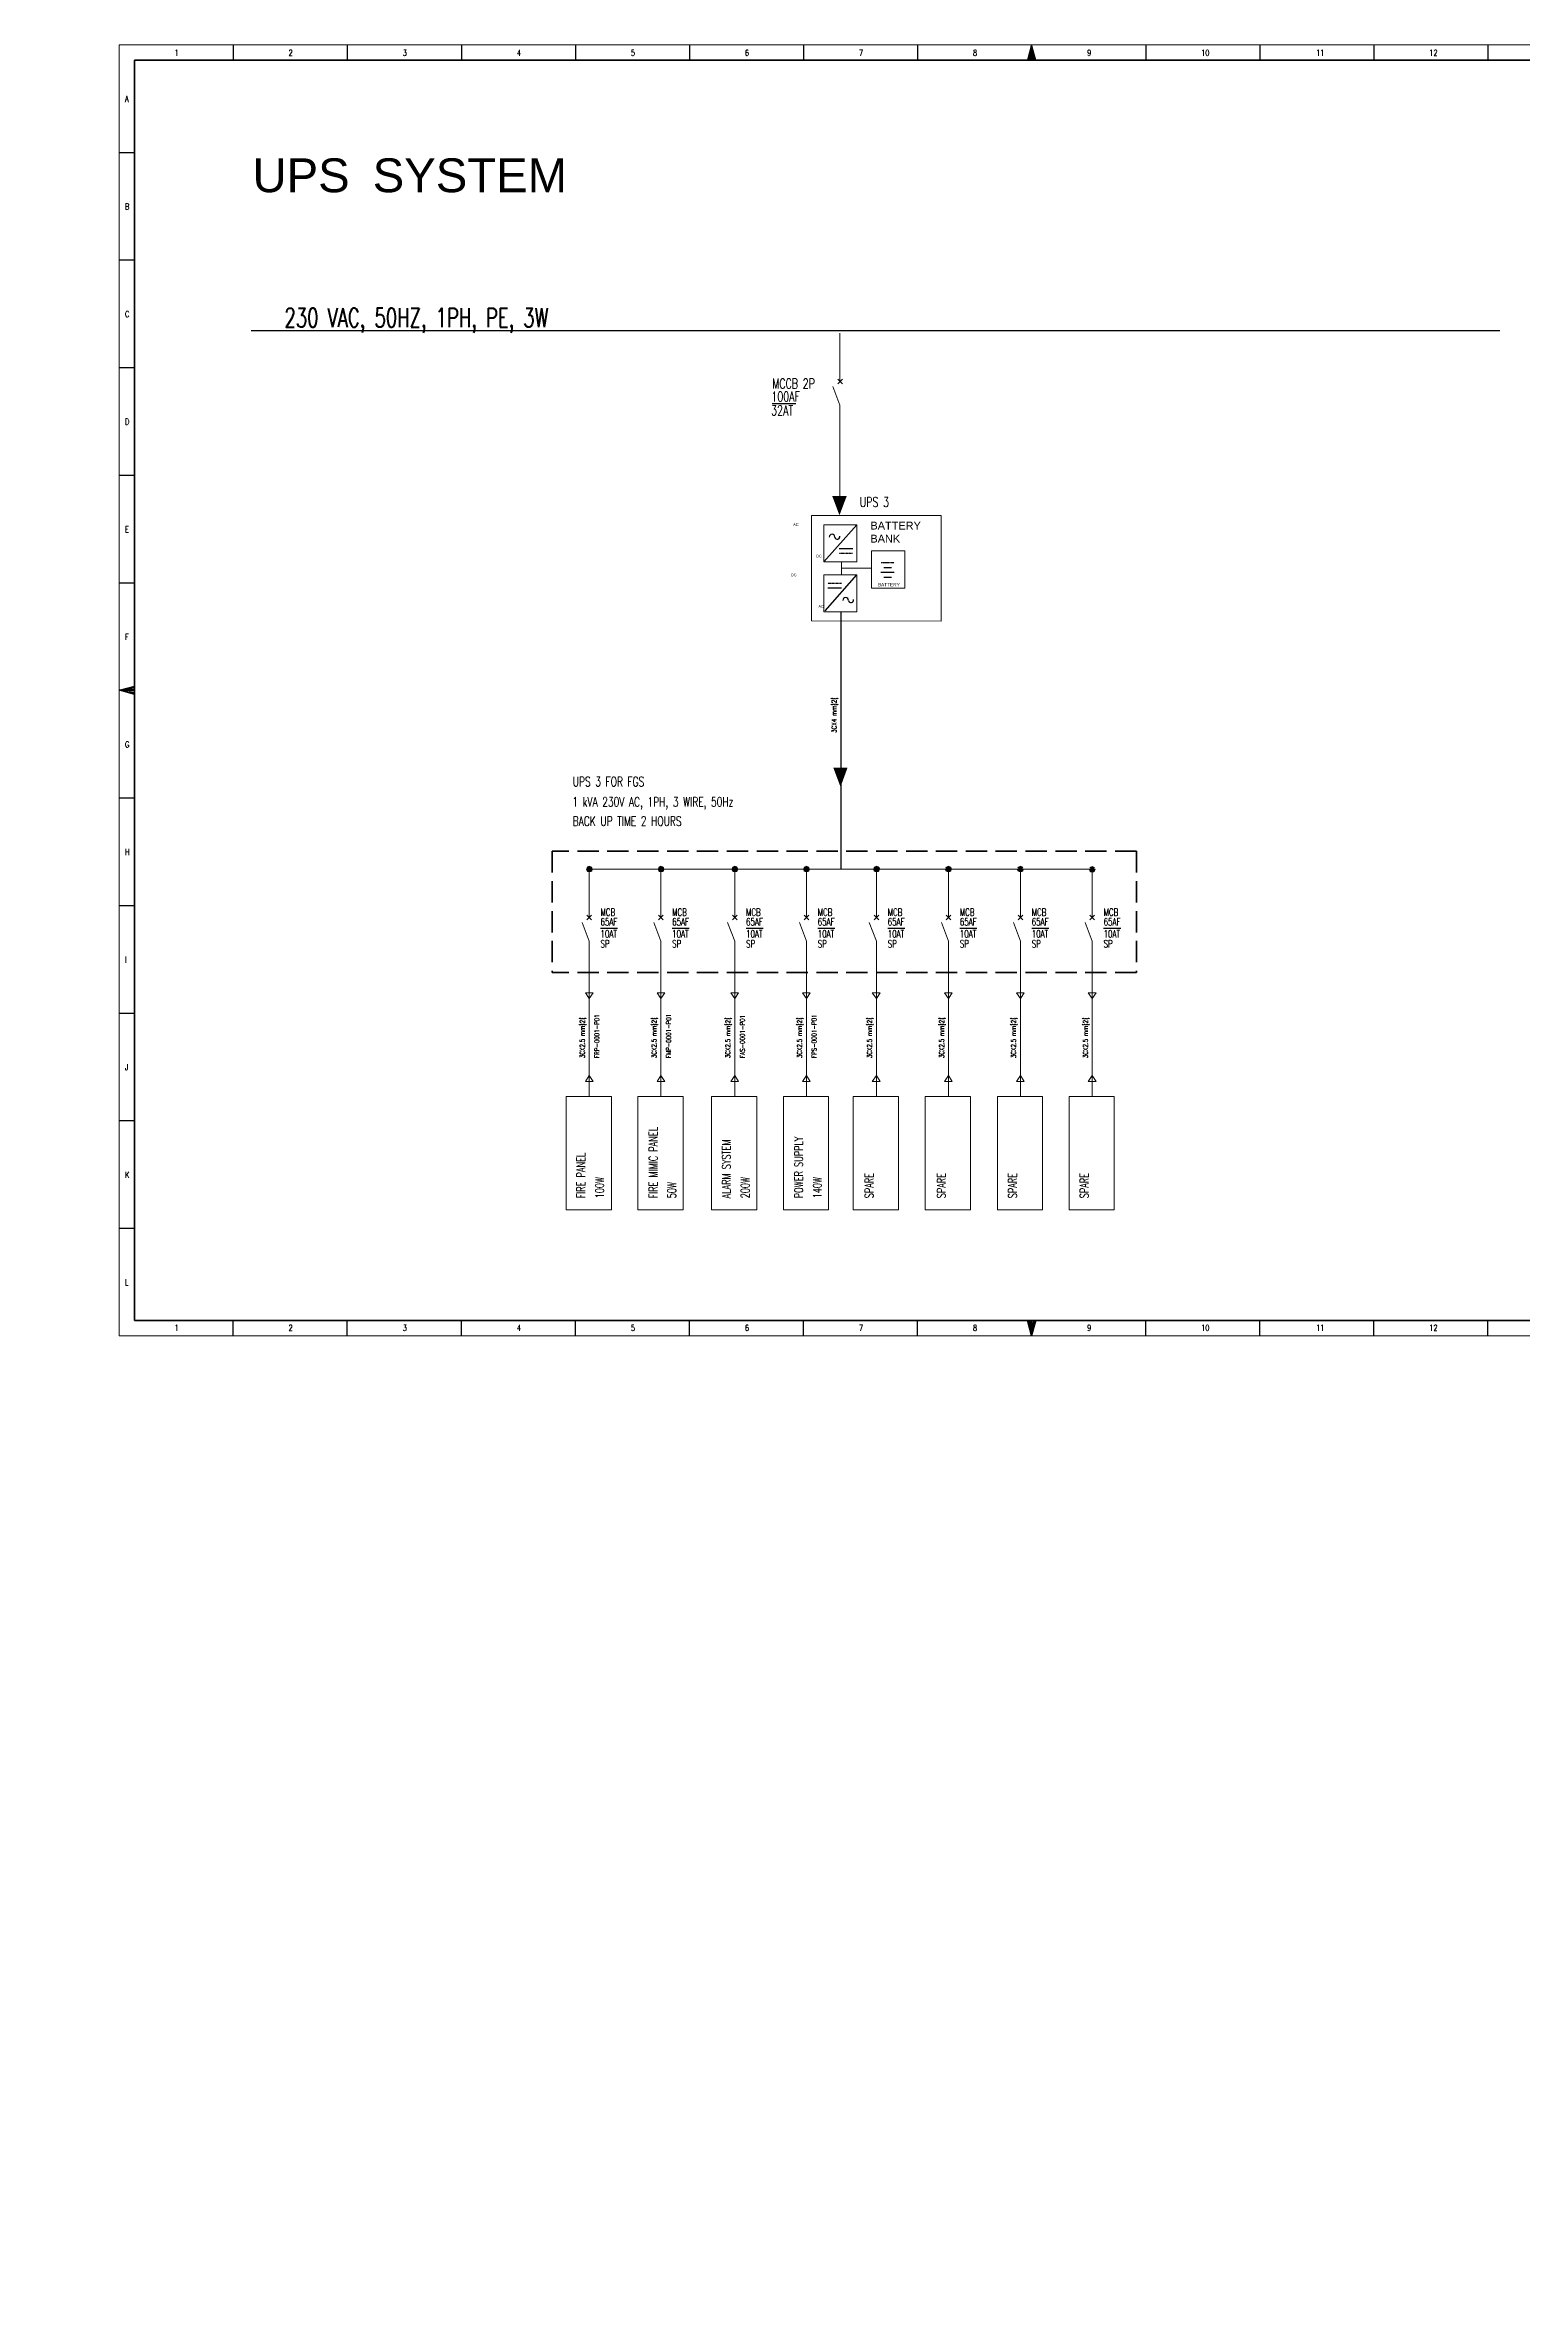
# Model space of a CAD drawing. Header units: inches. Extents: x 21 to 120937, y -15239 to 12027.
# Drawn here: x 2575 to 3267, y 546 to 1598 of the extents above; entities that cross this region are included whole.
import ezdxf

# ---------------------------------------------------------------- set-up
doc = ezdxf.new("R2010")
doc.units = ezdxf.units.IN
doc.header["$MEASUREMENT"] = 0
doc.linetypes.add('DASH', pattern=[0.35, 0.25, -0.1])
doc.linetypes.add('HIDDEN2', pattern=[0.1875, 0.125, -0.0625])
for name, color, linetype in [('BORDER', 7, 'Continuous'), ('FREE-TEXT', 7, 'Continuous'), ('Label', 7, 'Continuous'), ('Layer 1', 7, 'Continuous'), ('LGT1', 7, 'Continuous')]:
    doc.layers.add(name, color=color, linetype=linetype)
doc.styles.add('HZTXT', font='simplexs.shx', dxfattribs={"width": 0.7, "bigfont": 'hztxt.shx'})
doc.styles.get("Standard").update_dxf_attribs({"font": 'arial.ttf'})
doc.styles.add('TEG BORDER', font='txt_qlt.shx', dxfattribs={"width": 0.7, "bigfont": 'hztxt.shx'})

# ---------------------------------------------------------------- blocks, each defined once
blk = doc.blocks.new('240 BORDER A2')
for p, q in [((37.12, 420), (37.12, 415)), ((74.25, 420), (74.25, 415)), ((111.38, 420), (111.38, 415)), ((148.5, 420), (148.5, 415)), ((185.63, 420), (185.63, 415)), ((222.75, 420), (222.75, 415)), ((259.88, 420), (259.88, 415)), ((297, 420), (297, 415)), ((334.12, 420), (334.12, 415)), ((371.25, 420), (371.25, 415)), ((408.37, 420), (408.37, 415)), ((445.5, 420), (445.5, 415)), ((0, 385), (5, 385)), ((0, 350), (5, 350)), ((0, 315), (5, 315)), ((0, 280), (5, 280)), ((0, 245), (5, 245)), ((5, 210), (0, 210)), ((1.25, 210), (3.75, 210)), ((0, 175), (5, 175)), ((0, 140), (5, 140)), ((0, 105), (5, 105)), ((0, 70), (5, 70)), ((0, 35), (5, 35)), ((37.12, 0), (37.12, 5)), ((74.25, 0), (74.25, 5)), ((111.38, 0), (111.38, 5)), ((148.5, 0), (148.5, 5)), ((185.63, 0), (185.63, 5)), ((222.75, 0), (222.75, 5)), ((259.88, 0), (259.88, 5)), ((297, 0), (297, 5)), ((334.12, 0), (334.12, 5)), ((371.25, 0), (371.25, 5)), ((408.37, 0), (408.37, 5)), ((445.5, 0), (445.5, 5))]:
    blk.add_line(p, q)
at = {"linetype": 'Continuous'}
for p, q in [((489, 415), (5, 415)), ((5, 415), (5, 5)), ((5, 5), (489, 5))]:
    blk.add_line(p, q, dxfattribs=at)
at = {"color": 5, "lineweight": 15}
blk.add_lwpolyline([(0, 420), (594, 420), (594, 0), (0, 0)], close=True, dxfattribs=at)
for points in [[(297, 420), (295.66, 415), (298.34, 415), (297, 420), (296, 415), (296.33, 415), (297, 420), (296.67, 415), (297.33, 415), (297, 420), (297.67, 415), (298, 415), (297, 420)], [(0, 210), (5, 211.34), (5, 208.66), (0, 210), (5, 211), (5, 210.67), (0, 210), (5, 210.33), (5, 209.67), (0, 210), (5, 209.33), (5, 209), (0, 210)], [(297, 0), (295.66, 5), (298.34, 5), (297, 0), (296, 5), (296.33, 5), (297, 0), (296.67, 5), (297.33, 5), (297, 0), (297.67, 5), (298, 5), (297, 0)]]:
    blk.add_lwpolyline(points)
blk.add_lwpolyline([(5, 415), (589, 415), (589, 5), (5, 5)], close=True)
at = {"char_height": 2, "width": 2, "style": 'TEG BORDER'}
for s, insert, attachment_point in [('1', (18.05, 418.41), 1), ('2', (55.17, 418.41), 1), ('3', (92.3, 418.41), 1), ('4', (129.42, 418.41), 1), ('5', (166.55, 418.41), 1), ('6', (203.67, 418.41), 1), ('7', (240.8, 418.41), 1), ('8', (277.92, 418.41), 1), ('9', (315.05, 418.41), 1), ('\\pi2.2204e-016;10', (352.17, 418.41), 1), ('\\pi0.3;11', (389.3, 418.41), 1), ('\\pi2.2204e-016;12', (426.42, 418.41), 1), ('A', (1.91, 403.39), 1), ('B', (1.91, 368.39), 1), ('C', (1.91, 333.39), 1), ('D', (1.91, 298.39), 1), ('E', (1.91, 263.39), 1), ('F', (1.91, 228.39), 1), ('G', (1.91, 193.39), 1), ('H', (1.91, 158.39), 1), ('I', (1.91, 123.39), 1), ('J', (1.91, 88.39), 1), ('K', (1.91, 53.39), 1), ('L', (1.91, 18.39), 1), ('1', (18.05, 1.59), 7), ('2', (55.17, 1.59), 7), ('3', (92.3, 1.59), 7), ('4', (129.42, 1.59), 7), ('5', (166.55, 1.59), 7), ('6', (203.67, 1.59), 7), ('7', (240.8, 1.59), 7), ('8', (277.92, 1.59), 7), ('9', (315.05, 1.59), 7), ('\\pi2.2204e-016;10', (352.17, 1.59), 7), ('\\pi0.3;11', (389.3, 1.59), 7), ('\\pi2.2204e-016;12', (426.42, 1.59), 7)]:
    blk.add_mtext(s, dxfattribs=dict(at, insert=insert, attachment_point=attachment_point))

msp = doc.modelspace()

# ---------------------------------------------------------------- hatches: boundary and pattern name
h = msp.add_hatch(color=0)
h.paths.add_polyline_path([(2950.8, 1386.6), (2947.4, 1386.6), (2947.4, 1377.6)])
h.paths.add_polyline_path([(2947.4, 1386.6), (2944, 1386.6), (2947.4, 1377.6)])
h = msp.add_hatch(color=0)
h.paths.add_polyline_path([(2951.2, 1259.4), (2947.9, 1259.4), (2947.9, 1250.3)])
h.paths.add_polyline_path([(2947.9, 1259.4), (2944.5, 1259.4), (2947.9, 1250.3)])
at = {"layer": 'Layer 1'}
for points in [[(2829.1, 1212.5), (2828.8, 1211.8), (2830.1, 1211.8)], [(2828.8, 1211.8), (2829.1, 1211.1), (2830.1, 1211.8)], [(2829.5, 1212.9), (2829.1, 1212.5), (2830.1, 1211.8)], [(2829.1, 1211.1), (2829.5, 1210.7), (2830.1, 1211.8)], [(2830.1, 1213.2), (2829.5, 1212.9), (2830.1, 1211.8)], [(2829.5, 1210.7), (2830.1, 1210.5), (2830.1, 1211.8)], [(2830.9, 1212.9), (2830.1, 1213.2), (2830.1, 1211.8)], [(2831.3, 1212.5), (2830.9, 1212.9), (2830.1, 1211.8)], [(2831.5, 1211.8), (2831.3, 1212.5), (2830.1, 1211.8)], [(2830.1, 1210.5), (2830.9, 1210.7), (2830.1, 1211.8)], [(2830.9, 1210.7), (2831.3, 1211.1), (2830.1, 1211.8)], [(2831.3, 1211.1), (2831.5, 1211.8), (2830.1, 1211.8)], [(2862.7, 1212.5), (2862.4, 1211.8), (2863.7, 1211.8)], [(2862.4, 1211.8), (2862.7, 1211.1), (2863.7, 1211.8)], [(2863.1, 1212.9), (2862.7, 1212.5), (2863.7, 1211.8)], [(2862.7, 1211.1), (2863.1, 1210.7), (2863.7, 1211.8)], [(2863.7, 1213.2), (2863.1, 1212.9), (2863.7, 1211.8)], [(2863.1, 1210.7), (2863.7, 1210.5), (2863.7, 1211.8)], [(2864.4, 1212.9), (2863.7, 1213.2), (2863.7, 1211.8)], [(2864.9, 1212.5), (2864.4, 1212.9), (2863.7, 1211.8)], [(2865.1, 1211.8), (2864.9, 1212.5), (2863.7, 1211.8)], [(2863.7, 1210.5), (2864.4, 1210.7), (2863.7, 1211.8)], [(2864.4, 1210.7), (2864.9, 1211.1), (2863.7, 1211.8)], [(2864.9, 1211.1), (2865.1, 1211.8), (2863.7, 1211.8)], [(2897.3, 1212.5), (2897, 1211.8), (2898.3, 1211.8)], [(2897, 1211.8), (2897.3, 1211.1), (2898.3, 1211.8)], [(2897.7, 1212.9), (2897.3, 1212.5), (2898.3, 1211.8)], [(2897.3, 1211.1), (2897.7, 1210.7), (2898.3, 1211.8)], [(2898.3, 1213.2), (2897.7, 1212.9), (2898.3, 1211.8)], [(2897.7, 1210.7), (2898.3, 1210.5), (2898.3, 1211.8)], [(2899.1, 1212.9), (2898.3, 1213.2), (2898.3, 1211.8)], [(2899.5, 1212.5), (2899.1, 1212.9), (2898.3, 1211.8)], [(2899.7, 1211.8), (2899.5, 1212.5), (2898.3, 1211.8)], [(2898.3, 1210.5), (2899.1, 1210.7), (2898.3, 1211.8)], [(2899.1, 1210.7), (2899.5, 1211.1), (2898.3, 1211.8)], [(2899.5, 1211.1), (2899.7, 1211.8), (2898.3, 1211.8)], [(2930.9, 1212.5), (2930.6, 1211.8), (2931.9, 1211.8)], [(2930.6, 1211.8), (2930.9, 1211.1), (2931.9, 1211.8)], [(2931.3, 1212.9), (2930.9, 1212.5), (2931.9, 1211.8)], [(2930.9, 1211.1), (2931.3, 1210.7), (2931.9, 1211.8)], [(2932.5, 1211.8), (2932.3, 1212.5), (2931.2, 1211.8)], [(2931.9, 1213.2), (2931.3, 1212.9), (2931.9, 1211.8)], [(2931.3, 1210.7), (2931.9, 1210.5), (2931.9, 1211.8)], [(2932.6, 1212.9), (2931.9, 1213.2), (2931.9, 1211.8)], [(2933.1, 1212.5), (2932.6, 1212.9), (2931.9, 1211.8)], [(2933.3, 1211.8), (2933.1, 1212.5), (2931.9, 1211.8)], [(2931.9, 1210.5), (2932.6, 1210.7), (2931.9, 1211.8)], [(2932.6, 1210.7), (2933.1, 1211.1), (2931.9, 1211.8)], [(2933.1, 1211.1), (2933.3, 1211.8), (2931.9, 1211.8)], [(2963.6, 1212.5), (2963.4, 1211.8), (2964.7, 1211.8)], [(2963.4, 1211.8), (2963.6, 1211.1), (2964.7, 1211.8)], [(2964.1, 1212.9), (2963.6, 1212.5), (2964.7, 1211.8)], [(2963.7, 1212.5), (2963.6, 1211.8), (2964.9, 1211.8)], [(2963.6, 1211.1), (2964.1, 1210.7), (2964.7, 1211.8)], [(2964.7, 1213.2), (2964.1, 1212.9), (2964.7, 1211.8)], [(2964.1, 1210.7), (2964.7, 1210.5), (2964.7, 1211.8)], [(2965.5, 1212.9), (2964.7, 1213.2), (2964.7, 1211.8)], [(2965.9, 1212.5), (2965.5, 1212.9), (2964.7, 1211.8)], [(2966.1, 1211.8), (2965.9, 1212.5), (2964.7, 1211.8)], [(2964.7, 1210.5), (2965.5, 1210.7), (2964.7, 1211.8)], [(2965.5, 1210.7), (2965.9, 1211.1), (2964.7, 1211.8)], [(2965.9, 1211.1), (2966.1, 1211.8), (2964.7, 1211.8)], [(2966.2, 1211.8), (2966.1, 1212.5), (2964.9, 1211.8)], [(2997.1, 1211.8), (2997.3, 1211.1), (2998.5, 1211.8)], [(2997.9, 1212.9), (2997.3, 1212.5), (2998.5, 1211.8)], [(2997.4, 1212.4), (2997.3, 1211.8), (2998.6, 1211.8)], [(2997.3, 1211.1), (2997.9, 1210.7), (2998.5, 1211.8)], [(2998.5, 1213.2), (2997.9, 1212.9), (2998.5, 1211.8)], [(2997.9, 1210.7), (2998.5, 1210.5), (2998.5, 1211.8)], [(2999.2, 1212.9), (2998.5, 1213.2), (2998.5, 1211.8)], [(2999.6, 1212.5), (2999.2, 1212.9), (2998.5, 1211.8)], [(2998.5, 1210.5), (2999.2, 1210.7), (2998.5, 1211.8)], [(2999.2, 1210.7), (2999.6, 1211.1), (2998.5, 1211.8)], [(2999.6, 1211.1), (2999.8, 1211.8), (2998.5, 1211.8)], [(2999.9, 1211.8), (2999.7, 1212.4), (2998.6, 1211.8)], [(3030.9, 1211.8), (3031, 1211.1), (3032.2, 1211.8)], [(3031.6, 1212.9), (3031, 1212.5), (3032.2, 1211.8)], [(3031, 1211.1), (3031.6, 1210.7), (3032.2, 1211.8)], [(3032.2, 1213.2), (3031.6, 1212.9), (3032.2, 1211.8)], [(3031.6, 1210.7), (3032.2, 1210.5), (3032.2, 1211.8)], [(3032.9, 1212.9), (3032.2, 1213.2), (3032.2, 1211.8)], [(3033.4, 1212.5), (3032.9, 1212.9), (3032.2, 1211.8)], [(3032.2, 1210.5), (3032.9, 1210.7), (3032.2, 1211.8)], [(3032.9, 1210.7), (3033.4, 1211.1), (3032.2, 1211.8)], [(3033.4, 1211.1), (3033.5, 1211.8), (3032.2, 1211.8)], [(3064.6, 1211.8), (3064.7, 1211), (3065.9, 1211.8)], [(3065.2, 1212.8), (3064.7, 1212.4), (3065.9, 1211.8)], [(3064.7, 1211), (3065.2, 1210.6), (3065.9, 1211.8)], [(3065.9, 1213), (3065.2, 1212.8), (3065.9, 1211.8)], [(3065.2, 1210.6), (3065.9, 1210.4), (3065.9, 1211.8)], [(3066.5, 1212.8), (3065.9, 1213), (3065.9, 1211.8)], [(3067, 1212.4), (3066.5, 1212.8), (3065.9, 1211.8)], [(3065.9, 1210.4), (3066.5, 1210.6), (3065.9, 1211.8)], [(3066.5, 1210.6), (3067, 1211), (3065.9, 1211.8)], [(3067, 1211), (3067.2, 1211.8), (3065.9, 1211.8)]]:
    msp.add_hatch(color=0, dxfattribs=at).paths.add_polyline_path(points)

# ---------------------------------------------------------------- linework, layer by layer
at = {"color": 0, "lineweight": -3}
for p, q in [((2915.9, 1430), (2926.9, 1430)), ((2835.4, 1184.2), (2843.4, 1184.2)), ((2869, 1184.2), (2877, 1184.2)), ((2903.6, 1184.2), (2911.6, 1184.2)), ((2937.2, 1184.2), (2945.2, 1184.2)), ((2970, 1184.2), (2978, 1184.2)), ((3003.8, 1184.2), (3011.8, 1184.2)), ((3037.5, 1184.2), (3045.5, 1184.2)), ((3071.2, 1184.2), (3079.2, 1184.2))]:
    msp.add_line(p, q, dxfattribs=at)
at = {"color": 0, "linetype": 'ByBlock', "lineweight": 5}
for p, q in [((2948.4, 1355.8), (2948.4, 1354)), ((2948.4, 1354), (2948.4, 1351)), ((2948.4, 1352.8), (2962.3, 1352.8)), ((2948.4, 1351), (2948.4, 1349.7))]:
    msp.add_line(p, q, dxfattribs=at)
at = {"color": 0, "linetype": 'DASH', "lineweight": 35, "ltscale": 40}
for p, q in [((3086.6, 1220.2), (2812.8, 1220.2)), ((2812.8, 1220.2), (2812.8, 1163.4)), ((3086.6, 1220.2), (3086.6, 1163.4)), ((3086.6, 1163.4), (2812.8, 1163.4))]:
    msp.add_line(p, q, dxfattribs=at)
at = {"color": 0, "lineweight": 20}
msp.add_line((2830.1, 1211.8), (3065.9, 1211.8), dxfattribs=at)
at = {"color": 0, "linetype": 'ByBlock', "lineweight": 5}
for points in [[(2934.3, 1377.5), (2995, 1377.5), (2995, 1328), (2934.3, 1328.2)], [(2940, 1373.2), (2955.6, 1373.2), (2955.6, 1355.8), (2940, 1355.8)], [(2962.4, 1360.9), (2978, 1360.9), (2978, 1343.5), (2962.4, 1343.5)], [(2940, 1349.7), (2955.6, 1349.7), (2955.6, 1332.3), (2940, 1332.3)]]:
    msp.add_lwpolyline(points, close=True, dxfattribs=at)
at = {"layer": 'BORDER', "color": 0}
for p, q in [((2940, 1355.8), (2955.6, 1373.2)), ((2947.3, 1362), (2953.6, 1362)), ((2940.7, 1332.8), (2955.6, 1349.7)), ((2973.1, 1350.8), (2966.8, 1350.8)), ((2971.8, 1353), (2968.2, 1353)), ((2971.8, 1348.5), (2968.2, 1348.5)), ((2948.3, 1343.5), (2942, 1343.5))]:
    msp.add_line(p, q, dxfattribs=at)
at = {"layer": 'BORDER', "color": 0, "linetype": 'HIDDEN2'}
for p, q in [((2947.3, 1359.8), (2953.6, 1359.8)), ((2973.1, 1355.3), (2966.8, 1355.3)), ((2973.1, 1350.8), (2966.8, 1350.8)), ((2971.8, 1353), (2968.2, 1353)), ((2971.8, 1348.5), (2968.2, 1348.5)), ((2948.3, 1345.7), (2942, 1345.7))]:
    msp.add_line(p, q, dxfattribs=at)
at = {"layer": 'BORDER', "color": 0}
for centre, radius, start, end in [((2943.9, 1367.4), 1.33, 359.3978, 179.3978), ((2946.4, 1367.6), 1.17, 191.7053, 11.7053), ((2950.3, 1337.7), 1.33, 359.3978, 179.3978), ((2952.8, 1337.9), 1.17, 191.7053, 11.7053)]:
    msp.add_arc(centre, radius, start, end, dxfattribs=at)
at = {"layer": 'FREE-TEXT', "color": 0}
for p, q in [((2671.7, 1464.1), (3256.9, 1464.1)), ((2970, 1355.3), (2968.2, 1355.3)), ((2948, 1332.3), (2948, 1267.6)), ((2948, 1267.6), (2948, 1211.8))]:
    msp.add_line(p, q, dxfattribs=at)
at = {"layer": 'Layer 1', "color": 0, "lineweight": 5}
for points in [[(2947.6, 1462.9), (2947.6, 1440.3)], [(2947.6, 1403.1), (2947.6, 1429.2), (2944.3, 1438)], [(2948.8, 1441.4), (2946.6, 1439.2)], [(2946.6, 1441.4), (2948.8, 1439.2)], [(2947.6, 1427.9), (2947.6, 1429.2)], [(2947.6, 1386.6), (2947.6, 1403.1)], [(2830.1, 1211.8), (2830.1, 1189.2)], [(2863.7, 1211.8), (2863.7, 1189.2)], [(2898.3, 1211.8), (2898.3, 1189.2)], [(2931.9, 1211.8), (2931.9, 1189.2)], [(2964.7, 1211.8), (2964.7, 1189.2)], [(2998.5, 1211.8), (2998.5, 1189.2)], [(3032.2, 1211.8), (3032.2, 1189.2)], [(3065.9, 1211.8), (3065.9, 1189.2)], [(2831.2, 1190.3), (2829, 1188)], [(2829, 1190.3), (2831.2, 1188)], [(2864.8, 1190.3), (2862.6, 1188)], [(2862.6, 1190.3), (2864.8, 1188)], [(2899.4, 1190.3), (2897.2, 1188)], [(2897.2, 1190.3), (2899.4, 1188)], [(2933, 1190.3), (2930.8, 1188)], [(2930.8, 1190.3), (2933, 1188)], [(2965.8, 1190.3), (2963.6, 1188)], [(2963.6, 1190.3), (2965.8, 1188)], [(2999.6, 1190.3), (2997.4, 1188)], [(2997.4, 1190.3), (2999.6, 1188)], [(3033.3, 1190.3), (3031.1, 1188)], [(3031.1, 1190.3), (3033.3, 1188)], [(3067, 1190.3), (3064.8, 1188)], [(3064.8, 1190.3), (3067, 1188)], [(2826.8, 1186.9), (2830.1, 1178), (2830.1, 1178)], [(2860.4, 1186.9), (2863.7, 1178), (2863.7, 1178)], [(2895, 1186.9), (2898.3, 1178), (2898.3, 1178)], [(2928.6, 1186.9), (2931.9, 1178), (2931.9, 1178)], [(2961.3, 1186.9), (2964.7, 1178), (2964.7, 1178)], [(2995.2, 1186.9), (2998.5, 1178), (2998.5, 1178)], [(3028.9, 1186.9), (3032.2, 1178), (3032.2, 1178)], [(3062.6, 1186.9), (3065.9, 1178), (3065.9, 1178)], [(2830.1, 1178), (2830.1, 1105.3)], [(2863.7, 1178), (2863.7, 1105.3)], [(2898.3, 1178), (2898.3, 1105.3)], [(2931.9, 1178), (2931.9, 1105.3)], [(2964.7, 1178), (2964.7, 1105.3)], [(2998.5, 1178), (2998.5, 1105.3)], [(3032.2, 1178), (3032.2, 1105.3)], [(3065.9, 1178), (3065.9, 1105.3)], [(2831.9, 1153.9), (2828.3, 1153.9), (2830.1, 1151.2), (2831.9, 1153.9)], [(2865.5, 1153.9), (2861.9, 1153.9), (2863.7, 1151.2), (2865.5, 1153.9)], [(2900.1, 1153.9), (2896.5, 1153.9), (2898.3, 1151.2), (2900.1, 1153.9)], [(2933.7, 1153.9), (2930.1, 1153.9), (2931.9, 1151.2), (2933.7, 1153.9)], [(2966.5, 1153.9), (2962.8, 1153.9), (2964.7, 1151.2), (2966.5, 1153.9)], [(3000.3, 1153.9), (2996.6, 1153.9), (2998.5, 1151.2), (3000.3, 1153.9)], [(3034, 1153.9), (3030.3, 1153.9), (3032.2, 1151.2), (3034, 1153.9)], [(3067.7, 1153.9), (3064, 1153.9), (3065.9, 1151.2), (3067.7, 1153.9)], [(2819.3, 1052.2), (2840.5, 1052.2), (2840.5, 1105.3), (2819.3, 1105.3), (2819.3, 1052.2)], [(2831.9, 1112.4), (2828.3, 1112.4), (2830.1, 1115.1), (2831.9, 1112.4)], [(2852.9, 1052.2), (2874.1, 1052.2), (2874.1, 1105.3), (2852.9, 1105.3), (2852.9, 1052.2)], [(2865.5, 1112.4), (2861.9, 1112.4), (2863.7, 1115.1), (2865.5, 1112.4)], [(2887.5, 1052.2), (2908.7, 1052.2), (2908.7, 1105.3), (2887.5, 1105.3), (2887.5, 1052.2)], [(2900.1, 1112.4), (2896.5, 1112.4), (2898.3, 1115.1), (2900.1, 1112.4)], [(2921.1, 1052.2), (2942.3, 1052.2), (2942.3, 1105.3), (2921.1, 1105.3), (2921.1, 1052.2)], [(2933.7, 1112.4), (2930.1, 1112.4), (2931.9, 1115.1), (2933.7, 1112.4)], [(2953.9, 1052.2), (2975.1, 1052.2), (2975.1, 1105.3), (2953.9, 1105.3), (2953.9, 1052.2)], [(2966.5, 1112.4), (2962.8, 1112.4), (2964.7, 1115.1), (2966.5, 1112.4)], [(2987.6, 1052.2), (3008.8, 1052.2), (3008.8, 1105.3), (2987.6, 1105.3), (2987.6, 1052.2)], [(3000.3, 1112.4), (2996.6, 1112.4), (2998.5, 1115.1), (3000.3, 1112.4)], [(3021.4, 1052.2), (3042.6, 1052.2), (3042.6, 1105.3), (3021.4, 1105.3), (3021.4, 1052.2)], [(3034, 1112.4), (3030.3, 1112.4), (3032.2, 1115.1), (3034, 1112.4)], [(3055, 1052.2), (3076.2, 1052.2), (3076.2, 1105.3), (3055, 1105.3), (3055, 1052.2)], [(3067.7, 1112.4), (3064, 1112.4), (3065.9, 1115.1), (3067.7, 1112.4)]]:
    msp.add_lwpolyline(points, dxfattribs=at)
at = {"layer": 'Layer 1', "color": 0, "lineweight": 0}
for points in [[(2829.1, 1212.5), (2828.8, 1211.8), (2830.1, 1211.8), (2829.1, 1212.5)], [(2828.8, 1211.8), (2829.1, 1211.1), (2830.1, 1211.8), (2828.8, 1211.8)], [(2829.5, 1212.9), (2829.1, 1212.5), (2830.1, 1211.8), (2829.5, 1212.9)], [(2829.1, 1211.1), (2829.5, 1210.7), (2830.1, 1211.8), (2829.1, 1211.1)], [(2830.1, 1213.2), (2829.5, 1212.9), (2830.1, 1211.8), (2830.1, 1213.2)], [(2829.5, 1210.7), (2830.1, 1210.5), (2830.1, 1211.8), (2829.5, 1210.7)], [(2830.9, 1212.9), (2830.1, 1213.2), (2830.1, 1211.8), (2830.9, 1212.9)], [(2831.3, 1212.5), (2830.9, 1212.9), (2830.1, 1211.8), (2831.3, 1212.5)], [(2831.5, 1211.8), (2831.3, 1212.5), (2830.1, 1211.8), (2831.5, 1211.8)], [(2830.1, 1210.5), (2830.9, 1210.7), (2830.1, 1211.8), (2830.1, 1210.5)], [(2830.9, 1210.7), (2831.3, 1211.1), (2830.1, 1211.8), (2830.9, 1210.7)], [(2831.3, 1211.1), (2831.5, 1211.8), (2830.1, 1211.8), (2831.3, 1211.1)], [(2862.7, 1212.5), (2862.4, 1211.8), (2863.7, 1211.8), (2862.7, 1212.5)], [(2862.4, 1211.8), (2862.7, 1211.1), (2863.7, 1211.8), (2862.4, 1211.8)], [(2863.1, 1212.9), (2862.7, 1212.5), (2863.7, 1211.8), (2863.1, 1212.9)], [(2862.7, 1211.1), (2863.1, 1210.7), (2863.7, 1211.8), (2862.7, 1211.1)], [(2863.7, 1213.2), (2863.1, 1212.9), (2863.7, 1211.8), (2863.7, 1213.2)], [(2863.1, 1210.7), (2863.7, 1210.5), (2863.7, 1211.8), (2863.1, 1210.7)], [(2864.4, 1212.9), (2863.7, 1213.2), (2863.7, 1211.8), (2864.4, 1212.9)], [(2864.9, 1212.5), (2864.4, 1212.9), (2863.7, 1211.8), (2864.9, 1212.5)], [(2865.1, 1211.8), (2864.9, 1212.5), (2863.7, 1211.8), (2865.1, 1211.8)], [(2863.7, 1210.5), (2864.4, 1210.7), (2863.7, 1211.8), (2863.7, 1210.5)], [(2864.4, 1210.7), (2864.9, 1211.1), (2863.7, 1211.8), (2864.4, 1210.7)], [(2864.9, 1211.1), (2865.1, 1211.8), (2863.7, 1211.8), (2864.9, 1211.1)], [(2897.3, 1212.5), (2897, 1211.8), (2898.3, 1211.8), (2897.3, 1212.5)], [(2897, 1211.8), (2897.3, 1211.1), (2898.3, 1211.8), (2897, 1211.8)], [(2897.7, 1212.9), (2897.3, 1212.5), (2898.3, 1211.8), (2897.7, 1212.9)], [(2897.3, 1211.1), (2897.7, 1210.7), (2898.3, 1211.8), (2897.3, 1211.1)], [(2898.3, 1213.2), (2897.7, 1212.9), (2898.3, 1211.8), (2898.3, 1213.2)], [(2897.7, 1210.7), (2898.3, 1210.5), (2898.3, 1211.8), (2897.7, 1210.7)], [(2899.1, 1212.9), (2898.3, 1213.2), (2898.3, 1211.8), (2899.1, 1212.9)], [(2899.5, 1212.5), (2899.1, 1212.9), (2898.3, 1211.8), (2899.5, 1212.5)], [(2899.7, 1211.8), (2899.5, 1212.5), (2898.3, 1211.8), (2899.7, 1211.8)], [(2898.3, 1210.5), (2899.1, 1210.7), (2898.3, 1211.8), (2898.3, 1210.5)], [(2899.1, 1210.7), (2899.5, 1211.1), (2898.3, 1211.8), (2899.1, 1210.7)], [(2899.5, 1211.1), (2899.7, 1211.8), (2898.3, 1211.8), (2899.5, 1211.1)], [(2930.9, 1212.5), (2930.6, 1211.8), (2931.9, 1211.8), (2930.9, 1212.5)], [(2930.6, 1211.8), (2930.9, 1211.1), (2931.9, 1211.8), (2930.6, 1211.8)], [(2931.3, 1212.9), (2930.9, 1212.5), (2931.9, 1211.8), (2931.3, 1212.9)], [(2930.9, 1211.1), (2931.3, 1210.7), (2931.9, 1211.8), (2930.9, 1211.1)], [(2932.5, 1211.8), (2932.3, 1212.5), (2931.2, 1211.8), (2932.5, 1211.8)], [(2931.9, 1213.2), (2931.3, 1212.9), (2931.9, 1211.8), (2931.9, 1213.2)], [(2931.3, 1210.7), (2931.9, 1210.5), (2931.9, 1211.8), (2931.3, 1210.7)], [(2932.6, 1212.9), (2931.9, 1213.2), (2931.9, 1211.8), (2932.6, 1212.9)], [(2933.1, 1212.5), (2932.6, 1212.9), (2931.9, 1211.8), (2933.1, 1212.5)], [(2933.3, 1211.8), (2933.1, 1212.5), (2931.9, 1211.8), (2933.3, 1211.8)], [(2931.9, 1210.5), (2932.6, 1210.7), (2931.9, 1211.8), (2931.9, 1210.5)], [(2932.6, 1210.7), (2933.1, 1211.1), (2931.9, 1211.8), (2932.6, 1210.7)], [(2933.1, 1211.1), (2933.3, 1211.8), (2931.9, 1211.8), (2933.1, 1211.1)], [(2963.6, 1212.5), (2963.4, 1211.8), (2964.7, 1211.8), (2963.6, 1212.5)], [(2963.4, 1211.8), (2963.6, 1211.1), (2964.7, 1211.8), (2963.4, 1211.8)], [(2964.1, 1212.9), (2963.6, 1212.5), (2964.7, 1211.8), (2964.1, 1212.9)], [(2963.7, 1212.5), (2963.6, 1211.8), (2964.9, 1211.8), (2963.7, 1212.5)], [(2963.6, 1211.1), (2964.1, 1210.7), (2964.7, 1211.8), (2963.6, 1211.1)], [(2964.7, 1213.2), (2964.1, 1212.9), (2964.7, 1211.8), (2964.7, 1213.2)], [(2964.1, 1210.7), (2964.7, 1210.5), (2964.7, 1211.8), (2964.1, 1210.7)], [(2965.5, 1212.9), (2964.7, 1213.2), (2964.7, 1211.8), (2965.5, 1212.9)], [(2965.9, 1212.5), (2965.5, 1212.9), (2964.7, 1211.8), (2965.9, 1212.5)], [(2966.1, 1211.8), (2965.9, 1212.5), (2964.7, 1211.8), (2966.1, 1211.8)], [(2964.7, 1210.5), (2965.5, 1210.7), (2964.7, 1211.8), (2964.7, 1210.5)], [(2965.5, 1210.7), (2965.9, 1211.1), (2964.7, 1211.8), (2965.5, 1210.7)], [(2965.9, 1211.1), (2966.1, 1211.8), (2964.7, 1211.8), (2965.9, 1211.1)], [(2966.2, 1211.8), (2966.1, 1212.5), (2964.9, 1211.8), (2966.2, 1211.8)], [(2997.1, 1211.8), (2997.3, 1211.1), (2998.5, 1211.8), (2997.1, 1211.8)], [(2997.9, 1212.9), (2997.3, 1212.5), (2998.5, 1211.8), (2997.9, 1212.9)], [(2997.4, 1212.4), (2997.3, 1211.8), (2998.6, 1211.8), (2997.4, 1212.4)], [(2997.3, 1211.1), (2997.9, 1210.7), (2998.5, 1211.8), (2997.3, 1211.1)], [(2998.5, 1213.2), (2997.9, 1212.9), (2998.5, 1211.8), (2998.5, 1213.2)], [(2997.9, 1210.7), (2998.5, 1210.5), (2998.5, 1211.8), (2997.9, 1210.7)], [(2999.2, 1212.9), (2998.5, 1213.2), (2998.5, 1211.8), (2999.2, 1212.9)], [(2999.6, 1212.5), (2999.2, 1212.9), (2998.5, 1211.8), (2999.6, 1212.5)], [(2998.5, 1210.5), (2999.2, 1210.7), (2998.5, 1211.8), (2998.5, 1210.5)], [(2999.2, 1210.7), (2999.6, 1211.1), (2998.5, 1211.8), (2999.2, 1210.7)], [(2999.6, 1211.1), (2999.8, 1211.8), (2998.5, 1211.8), (2999.6, 1211.1)], [(2999.9, 1211.8), (2999.7, 1212.4), (2998.6, 1211.8), (2999.9, 1211.8)], [(3030.9, 1211.8), (3031, 1211.1), (3032.2, 1211.8), (3030.9, 1211.8)], [(3031.6, 1212.9), (3031, 1212.5), (3032.2, 1211.8), (3031.6, 1212.9)], [(3031, 1211.1), (3031.6, 1210.7), (3032.2, 1211.8), (3031, 1211.1)], [(3032.2, 1213.2), (3031.6, 1212.9), (3032.2, 1211.8), (3032.2, 1213.2)], [(3031.6, 1210.7), (3032.2, 1210.5), (3032.2, 1211.8), (3031.6, 1210.7)], [(3032.9, 1212.9), (3032.2, 1213.2), (3032.2, 1211.8), (3032.9, 1212.9)], [(3033.4, 1212.5), (3032.9, 1212.9), (3032.2, 1211.8), (3033.4, 1212.5)], [(3032.2, 1210.5), (3032.9, 1210.7), (3032.2, 1211.8), (3032.2, 1210.5)], [(3032.9, 1210.7), (3033.4, 1211.1), (3032.2, 1211.8), (3032.9, 1210.7)], [(3033.4, 1211.1), (3033.5, 1211.8), (3032.2, 1211.8), (3033.4, 1211.1)], [(3064.6, 1211.8), (3064.7, 1211), (3065.9, 1211.8), (3064.6, 1211.8)], [(3065.2, 1212.8), (3064.7, 1212.4), (3065.9, 1211.8), (3065.2, 1212.8)], [(3064.7, 1211), (3065.2, 1210.6), (3065.9, 1211.8), (3064.7, 1211)], [(3065.9, 1213), (3065.2, 1212.8), (3065.9, 1211.8), (3065.9, 1213)], [(3065.2, 1210.6), (3065.9, 1210.4), (3065.9, 1211.8), (3065.2, 1210.6)], [(3066.5, 1212.8), (3065.9, 1213), (3065.9, 1211.8), (3066.5, 1212.8)], [(3067, 1212.4), (3066.5, 1212.8), (3065.9, 1211.8), (3067, 1212.4)], [(3065.9, 1210.4), (3066.5, 1210.6), (3065.9, 1211.8), (3065.9, 1210.4)], [(3066.5, 1210.6), (3067, 1211), (3065.9, 1211.8), (3066.5, 1210.6)], [(3067, 1211), (3067.2, 1211.8), (3065.9, 1211.8), (3067, 1211)]]:
    msp.add_lwpolyline(points, dxfattribs=at)

# ---------------------------------------------------------------- block references
at = {"xscale": 1.44, "yscale": 1.44, "zscale": 1.44}
msp.add_blockref('240 BORDER A2', (2609.8, 993.2), dxfattribs=at)

# ---------------------------------------------------------------- texts
at = {"color": 0, "lineweight": 5, "insert": (2672.3, 1544.8), "char_height": 15.859, "attachment_point": 1}
msp.add_mtext_dynamic_manual_height_columns('UPS{\\fSimSun|b0|i0|c134|p2; }SYSTEM', width=261.028, gutter_width=225.7, heights=[7.73], dxfattribs=at)
at = {"color": 0}
note = msp.add_mtext_dynamic_manual_height_columns(' ', width=3.34, gutter_width=12.5, heights=[1.83, 0], dxfattribs=dict(at, insert=(2924.7, 1373.9), char_height=2.708, attachment_point=1))
for column, words in zip(note.columns.linked_columns, ['{\\H0.47356x;AC} ']):
    column.text = words
at = {"color": 0, "insert": (2961.9, 1374.6), "char_height": 3.67, "width": 28.734, "attachment_point": 1}
msp.add_mtext('BATTERY\\PBANK', dxfattribs=at)
at = {"color": 0}
note = msp.add_mtext_dynamic_manual_height_columns(' ', width=3.34, gutter_width=12.5, heights=[1.83, 0], dxfattribs=dict(at, insert=(2936.5, 1359.1), char_height=2.708, attachment_point=1))
for column, words in zip(note.columns.linked_columns, ['{\\H0.47356x;DC} ']):
    column.text = words
note = msp.add_mtext_dynamic_manual_height_columns(' ', width=3.34, gutter_width=12.5, heights=[1.83, 0], dxfattribs=dict(at, insert=(2924.7, 1350.3), char_height=2.708, attachment_point=1))
for column, words in zip(note.columns.linked_columns, ['{\\H0.47356x;DC} ']):
    column.text = words
at = {"color": 0, "insert": (2965.4, 1345.9), "char_height": 1.6, "attachment_point": 1}
msp.add_mtext_dynamic_manual_height_columns('BATTERY', width=12.427, gutter_width=12.5, heights=[0], dxfattribs=at)
at = {"color": 0}
note = msp.add_mtext_dynamic_manual_height_columns(' ', width=3.34, gutter_width=12.5, heights=[1.83, 0], dxfattribs=dict(at, insert=(2936.5, 1335.6), char_height=2.708, attachment_point=1))
for column, words in zip(note.columns.linked_columns, ['{\\H0.47356x;AC} ']):
    column.text = words
at = {"layer": 'Label', "color": 0, "lineweight": -3, "style": 'HZTXT', "width": 0.7}
for s, height, p in [('100AF', 4.63, (2915.5, 1430.9)), ('65AF', 3.48, (2835.4, 1185.4)), ('65AF', 3.48, (2869, 1185.4)), ('65AF', 3.48, (2903.6, 1185.4)), ('65AF', 3.48, (2937.2, 1185.4)), ('65AF', 3.48, (2970, 1185.4)), ('65AF', 3.48, (3003.8, 1185.4)), ('65AF', 3.48, (3037.5, 1185.4)), ('65AF', 3.48, (3071.2, 1185.4))]:
    msp.add_text(s, height=height, dxfattribs=at).set_placement(p)
at = {"layer": 'LGT1', "color": 0, "lineweight": -3, "style": 'HZTXT', "width": 0.7}
for s, height, p in [('230 VAC, 50HZ, 1PH, PE, 3W', 8.839, (2687.3, 1465.8)), ('MCCB 2P', 4.63, (2915.9, 1437)), ('32AT', 4.63, (2915.4, 1424.4)), ('UPS 3', 4.63, (2956.9, 1381.5)), ('UPS 3 FOR FGS', 4.449, (2822.4, 1250.6)), ('1 kVA 230V AC, 1PH, 3 WIRE, 50Hz', 4.449, (2822.2, 1241.1)), ('BACK UP TIME 2 HOURS', 4.449, (2822.4, 1232.1)), ('MCB', 3.48, (2835.4, 1189.9)), ('MCB', 3.48, (2869, 1189.9)), ('MCB', 3.48, (2903.6, 1189.9)), ('MCB', 3.48, (2937.2, 1189.9)), ('MCB', 3.48, (2970, 1189.9)), ('MCB', 3.48, (3003.8, 1189.9)), ('MCB', 3.48, (3037.5, 1189.9)), ('MCB', 3.48, (3071.2, 1189.9)), ('SP', 3.48, (2835.4, 1175.1)), ('10AT', 3.48, (2835.4, 1179.8)), ('SP', 3.48, (2869, 1175.1)), ('10AT', 3.48, (2869, 1179.8)), ('SP', 3.48, (2903.6, 1175.1)), ('10AT', 3.48, (2903.6, 1179.8)), ('SP', 3.48, (2937.2, 1175.1)), ('10AT', 3.48, (2937.2, 1179.8)), ('SP', 3.48, (2970, 1175.1)), ('10AT', 3.48, (2970, 1179.8)), ('SP', 3.48, (3003.8, 1175.1)), ('10AT', 3.48, (3003.8, 1179.8)), ('SP', 3.48, (3037.5, 1175.1)), ('10AT', 3.48, (3037.5, 1179.8)), ('SP', 3.48, (3071.2, 1175.1)), ('10AT', 3.48, (3071.2, 1179.8))]:
    msp.add_text(s, height=height, dxfattribs=at).set_placement(p)
for s, height, p in [('3CX4 mm{2}', 2.21, (2946, 1275.7)), ('3CX2.5 mm{2}', 2.21, (2828, 1123.3)), ('FRP-0001-P01', 2.21, (2834.8, 1123.3)), ('3CX2.5 mm{2}', 2.21, (2861.6, 1123.3)), ('FMP-0001-P01', 2.21, (2868.4, 1123.3)), ('3CX2.5 mm{2}', 2.21, (2896.2, 1123.3)), ('FAS-0001-P01', 2.21, (2903, 1123.3)), ('3CX2.5 mm{2}', 2.21, (2929.8, 1123.3)), ('FPS-0001-P01', 2.21, (2936.6, 1123.3)), ('3CX2.5 mm{2}', 2.21, (2962.6, 1123.3)), ('3CX2.5 mm{2}', 2.21, (2996.4, 1123.3)), ('3CX2.5 mm{2}', 2.21, (3030.1, 1123.3)), ('3CX2.5 mm{2}', 2.21, (3063.8, 1123.3)), ('FIRE MIMIC PANEL', 3.978, (2862.1, 1057.6)), ('ALARM SYSTEM', 3.978, (2896.4, 1057.6)), ('POWER SUPPLY', 3.978, (2930.3, 1057.6)), ('FIRE PANEL', 3.98, (2828.2, 1057.6)), ('100W', 3.98, (2837, 1057.6)), ('50W', 3.98, (2870.8, 1057.6)), ('200W', 3.98, (2905.2, 1057.6)), ('140W', 3.98, (2939, 1057.6)), ('SPARE', 3.98, (2963.3, 1057.6)), ('SPARE', 3.98, (2997.1, 1057.6)), ('SPARE', 3.98, (3030.5, 1057.6)), ('SPARE', 3.98, (3064.1, 1057.6))]:
    msp.add_text(s, height=height, rotation=90, dxfattribs=at).set_placement(p)

doc.saveas('drawing.dxf')
